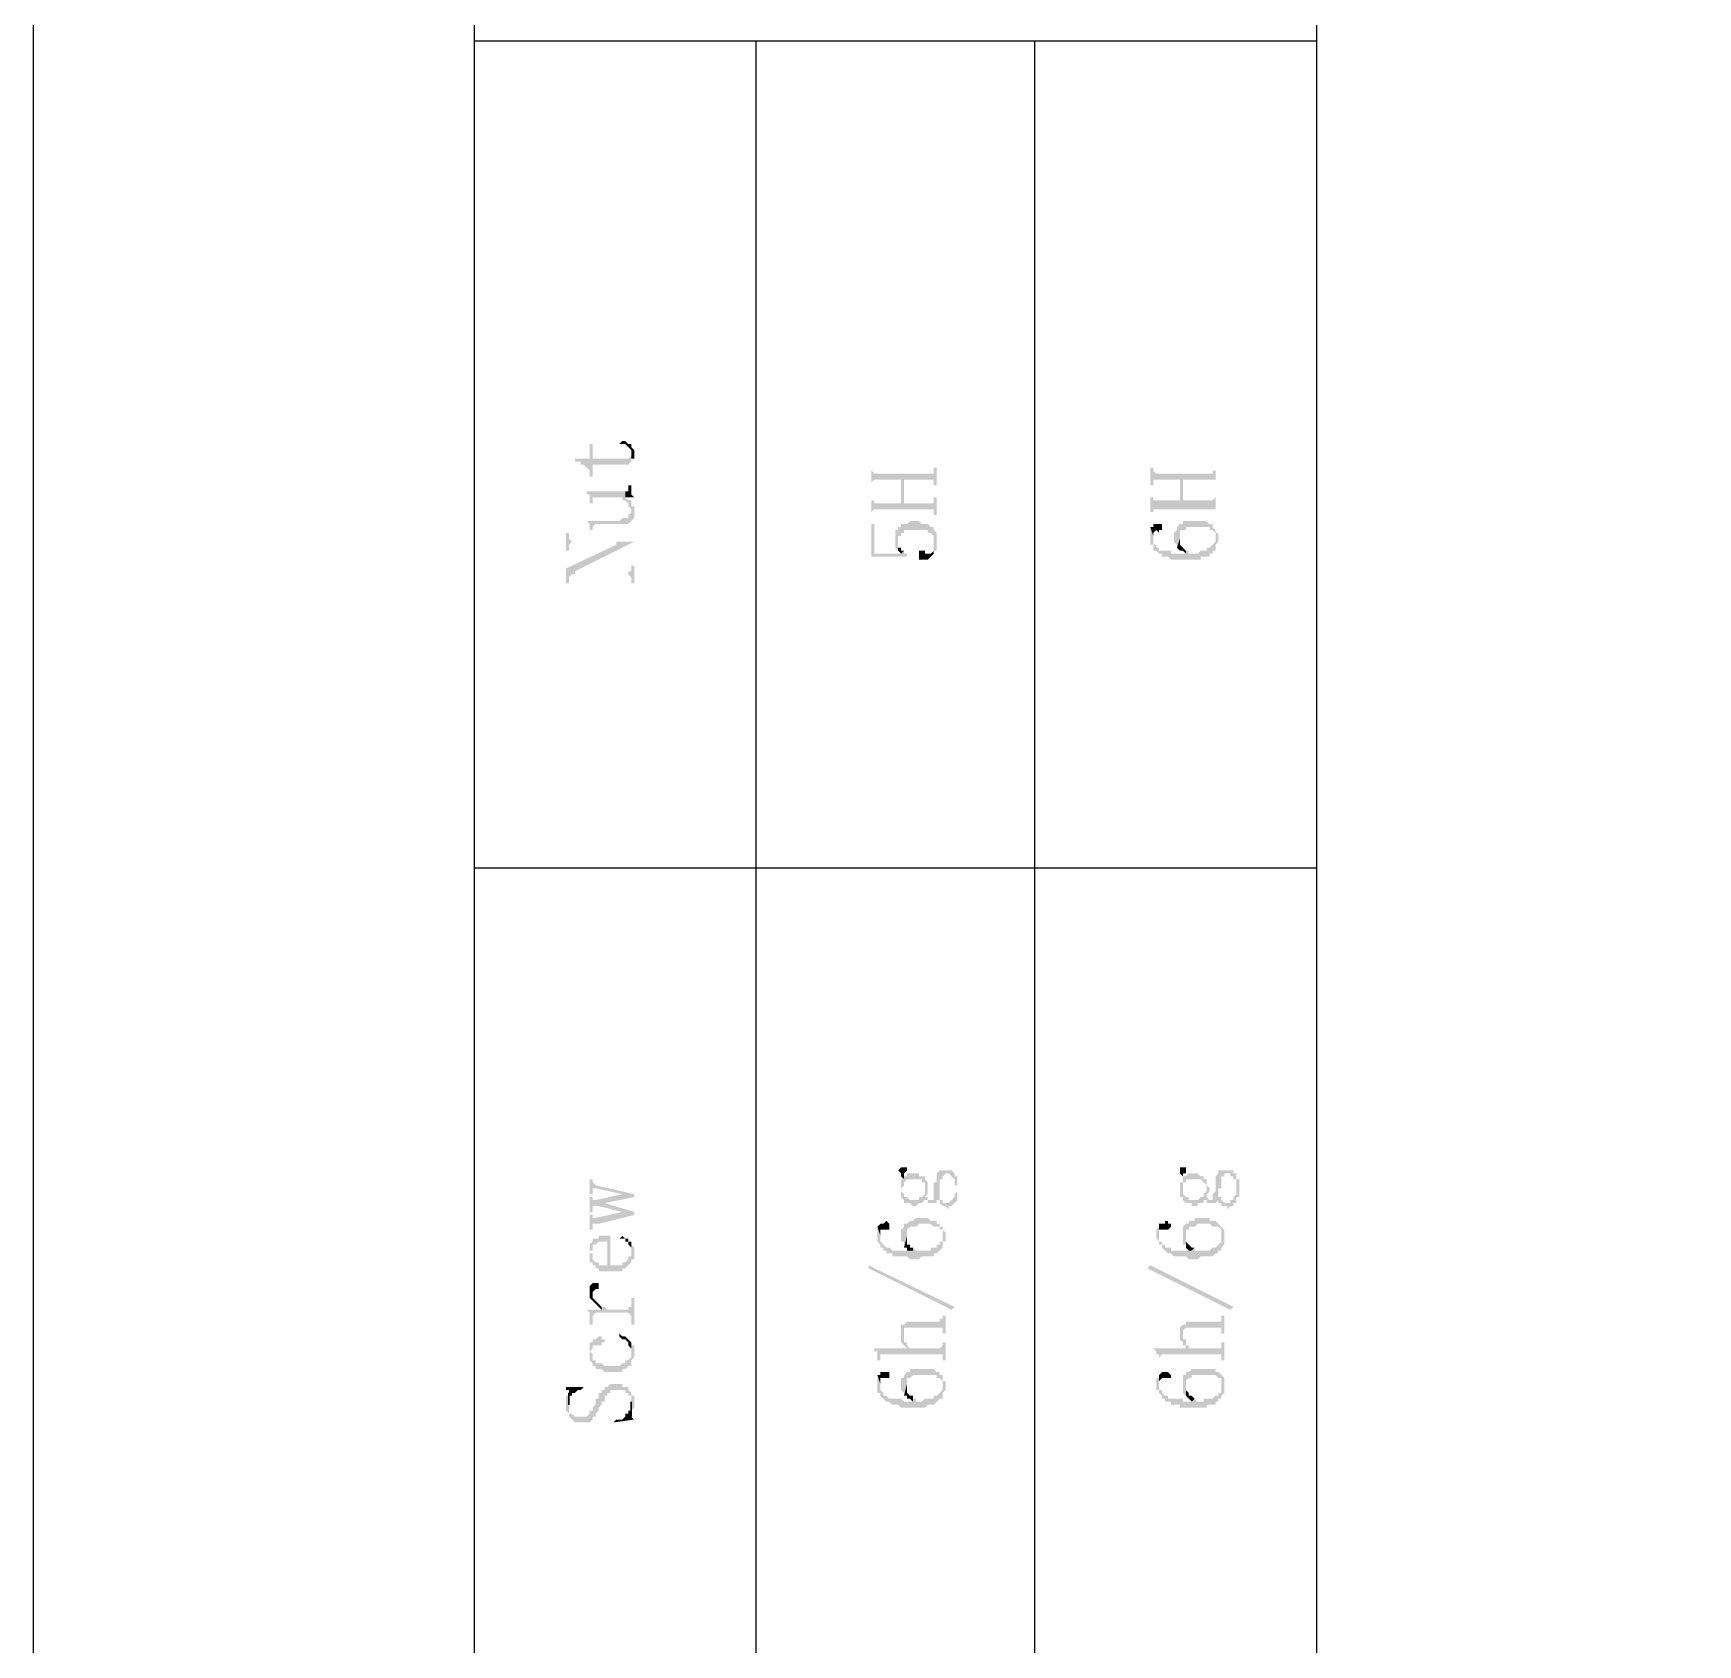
# Model space of a CAD drawing. Header units: millimetres. Extents: x 1167 to 2269, y 1197 to 1555.
# Drawn here: x 1849.13 to 1874.46, y 1419.08 to 1443.61 of the extents above; entities that cross this region are included whole.
import ezdxf

# ---------------------------------------------------------------- set-up
doc = ezdxf.new("R2010")
doc.units = ezdxf.units.MM

msp = doc.modelspace()

# ---------------------------------------------------------------- hatches: boundary and pattern name
at = {"transparency": 33554559}
for points in [[(1857.37406, 1437.13182), (1857.37406, 1437.08669), (1857.46433, 1437.08669), (1857.46433, 1437.04156), (1857.50946, 1437.04156), (1857.55459, 1436.99642), (1857.55459, 1436.99642), (1857.59972, 1436.95129), (1857.59972, 1436.86103), (1857.64486, 1436.86103), (1857.64486, 1437.04156), (1858.18644, 1437.04156), (1858.23157, 1437.08669), (1858.23157, 1437.22209), (1858.23157, 1437.17695), (1858.23157, 1437.17695), (1858.18644, 1437.13182), (1857.64486, 1437.13182), (1857.64486, 1437.35748), (1857.59972, 1437.35748), (1857.59972, 1437.13182)], [(1858.05104, 1437.35748), (1858.14131, 1437.35748), (1858.18644, 1437.31235), (1858.18644, 1437.31235), (1858.23157, 1437.26722), (1858.23157, 1437.08669), (1858.23157, 1437.13182), (1858.27671, 1437.13182), (1858.27671, 1437.22209), (1858.27671, 1437.26722), (1858.23157, 1437.31235), (1858.23157, 1437.35748), (1858.18644, 1437.35748), (1858.14131, 1437.40261), (1858.09618, 1437.40261)], [(1861.88728, 1436.99642), (1861.88728, 1436.72563), (1861.88728, 1436.77076), (1861.88728, 1436.77076), (1861.93241, 1436.8159), (1862.3386, 1436.8159), (1862.3386, 1436.45484), (1862.38373, 1436.8159), (1862.83506, 1436.8159), (1862.83506, 1436.77076), (1862.83506, 1436.72563), (1862.88019, 1436.72563), (1862.88019, 1436.99642), (1862.83506, 1436.99642), (1862.83506, 1436.95129), (1862.83506, 1436.90616), (1861.93241, 1436.90616), (1861.88728, 1436.95129)], [(1861.88728, 1436.5451), (1861.88728, 1436.27431), (1861.88728, 1436.31944), (1861.88728, 1436.31944), (1861.93241, 1436.36457), (1862.83506, 1436.36457), (1862.83506, 1436.27431), (1862.88019, 1436.27431), (1862.88019, 1436.5451), (1862.83506, 1436.5451), (1862.83506, 1436.49997), (1862.83506, 1436.45484), (1862.38373, 1436.45484), (1862.38373, 1436.8159), (1862.3386, 1436.45484), (1861.93241, 1436.45484), (1861.93241, 1436.49997), (1861.88728, 1436.49997), (1861.88728, 1436.5451)], [(1866.1297, 1436.99642), (1866.1297, 1436.72563), (1866.17484, 1436.72563), (1866.17484, 1436.8159), (1866.58103, 1436.8159), (1866.58103, 1436.49997), (1866.62616, 1436.8159), (1867.12261, 1436.8159), (1867.12261, 1436.72563), (1867.12261, 1436.99642), (1867.12261, 1436.95129), (1867.07748, 1436.95129), (1867.07748, 1436.90616), (1866.21997, 1436.90616), (1866.17484, 1436.95129), (1866.17484, 1436.99642), (1866.17484, 1436.99642)], [(1866.1297, 1436.5451), (1866.1297, 1436.31944), (1866.17484, 1436.31944), (1866.17484, 1436.36457), (1867.12261, 1436.36457), (1867.12261, 1436.31944), (1867.12261, 1436.5451), (1867.12261, 1436.5451), (1867.07748, 1436.49997), (1866.62616, 1436.49997), (1866.62616, 1436.8159), (1866.58103, 1436.49997), (1866.17484, 1436.49997), (1866.17484, 1436.5451), (1866.17484, 1436.5451)], [(1857.55459, 1436.63537), (1857.55459, 1436.59023), (1857.59972, 1436.59023), (1857.59972, 1436.5451), (1857.59972, 1436.45484), (1857.64486, 1436.45484), (1857.64486, 1436.49997), (1857.64486, 1436.5451), (1858.09618, 1436.5451), (1858.09618, 1436.49997), (1858.14131, 1436.49997), (1858.18644, 1436.45484), (1858.18644, 1436.40971), (1858.18644, 1436.40971), (1858.23157, 1436.36457), (1858.23157, 1436.31944), (1858.23157, 1436.49997), (1858.18644, 1436.49997), (1858.14131, 1436.5451), (1858.14131, 1436.63537)], [(1858.14131, 1436.63537), (1858.14131, 1436.5451), (1858.27671, 1436.5451), (1858.23157, 1436.59023), (1858.23157, 1436.63537), (1858.23157, 1436.72563), (1858.18644, 1436.72563), (1858.18644, 1436.6805), (1858.18644, 1436.63537), (1858.18644, 1436.63537)], [(1857.55459, 1436.18405), (1857.55459, 1436.18405), (1857.59972, 1436.13891), (1857.59972, 1436.09378), (1857.59972, 1436.04865), (1857.64486, 1436.04865), (1857.64486, 1436.09378), (1857.64486, 1436.09378), (1857.68999, 1436.13891), (1858.18644, 1436.13891), (1858.23157, 1436.18405), (1858.23157, 1436.18405), (1858.27671, 1436.22918), (1858.27671, 1436.31944), (1858.27671, 1436.40971), (1858.23157, 1436.40971), (1858.23157, 1436.45484), (1858.23157, 1436.49997), (1858.23157, 1436.31944), (1858.23157, 1436.31944), (1858.18644, 1436.27431), (1858.18644, 1436.22918), (1858.09618, 1436.22918), (1858.05104, 1436.18405)], [(1861.88728, 1436.13891), (1861.88728, 1435.64246), (1862.42887, 1435.64246), (1862.42887, 1435.68759), (1862.38373, 1435.68759), (1862.38373, 1435.73272), (1862.3386, 1435.68759), (1861.93241, 1435.68759), (1861.93241, 1436.13891)], [(1862.24834, 1435.91325), (1862.24834, 1435.86812), (1862.24834, 1435.77786), (1862.24834, 1435.77786), (1862.29347, 1435.73272), (1862.29347, 1435.91325), (1862.29347, 1435.95838), (1862.3386, 1435.95838), (1862.3386, 1436.00352), (1862.38373, 1436.00352), (1862.38373, 1436.04865), (1862.74479, 1436.04865), (1862.74479, 1436.00352), (1862.78992, 1436.00352), (1862.83506, 1435.95838), (1862.83506, 1435.91325), (1862.83506, 1435.73272), (1862.88019, 1435.73272), (1862.88019, 1435.82299), (1862.88019, 1435.91325), (1862.88019, 1436.00352), (1862.88019, 1436.00352), (1862.83506, 1436.04865), (1862.83506, 1436.09378), (1862.78992, 1436.09378), (1862.74479, 1436.13891), (1862.65453, 1436.13891), (1862.60939, 1436.18405), (1862.474, 1436.18405), (1862.42887, 1436.13891), (1862.3386, 1436.13891), (1862.3386, 1436.09378), (1862.29347, 1436.09378), (1862.29347, 1436.04865), (1862.24834, 1436.04865), (1862.24834, 1435.95838), (1862.24834, 1435.95838)], [(1866.1297, 1436.09378), (1866.17484, 1435.95838), (1866.17484, 1436.00352), (1866.17484, 1436.00352), (1866.21997, 1436.04865), (1866.21997, 1436.04865), (1866.2651, 1436.00352), (1866.2651, 1436.04865), (1866.31023, 1436.04865), (1866.31023, 1436.09378), (1866.31023, 1436.13891), (1866.17484, 1436.13891), (1866.17484, 1436.09378)], [(1866.1297, 1435.95838), (1866.1297, 1435.86812), (1866.1297, 1435.82299), (1866.17484, 1435.82299), (1866.17484, 1435.73272), (1866.21997, 1435.73272), (1866.2651, 1435.68759), (1866.31023, 1435.68759), (1866.31023, 1435.64246), (1866.4005, 1435.64246), (1866.44563, 1435.59733), (1866.89695, 1435.59733), (1866.89695, 1435.64246), (1867.03235, 1435.64246), (1867.03235, 1435.68759), (1867.07748, 1435.68759), (1867.07748, 1435.73272), (1867.12261, 1435.73272), (1867.12261, 1435.91325), (1867.12261, 1435.86812), (1867.12261, 1435.86812), (1867.07748, 1435.82299), (1867.07748, 1435.82299), (1867.03235, 1435.77786), (1866.98721, 1435.77786), (1866.98721, 1435.73272), (1866.89695, 1435.73272), (1866.85182, 1435.68759), (1866.71642, 1435.68759), (1866.71642, 1435.73272), (1866.67129, 1435.73272), (1866.67129, 1435.68759), (1866.44563, 1435.68759), (1866.44563, 1435.73272), (1866.2651, 1435.73272), (1866.2651, 1435.77786), (1866.21997, 1435.77786), (1866.21997, 1435.82299), (1866.17484, 1435.82299), (1866.17484, 1435.91325), (1866.17484, 1435.95838), (1866.1297, 1436.09378), (1866.1297, 1436.00352), (1866.1297, 1436.00352)], [(1866.49076, 1435.91325), (1866.49076, 1435.86812), (1866.49076, 1435.86812), (1866.53589, 1435.82299), (1866.53589, 1435.77786), (1866.53589, 1435.77786), (1866.58103, 1435.91325), (1866.58103, 1435.95838), (1866.58103, 1436.04865), (1866.67129, 1436.04865), (1866.67129, 1436.09378), (1867.03235, 1436.09378), (1867.03235, 1436.04865), (1867.07748, 1436.04865), (1867.12261, 1436.00352), (1867.12261, 1435.95838), (1867.12261, 1435.77786), (1867.12261, 1435.82299), (1867.16774, 1435.86812), (1867.16774, 1435.91325), (1867.16774, 1436.00352), (1867.12261, 1436.00352), (1867.12261, 1436.04865), (1867.12261, 1436.04865), (1867.07748, 1436.09378), (1867.07748, 1436.13891), (1867.03235, 1436.13891), (1866.98721, 1436.18405), (1866.62616, 1436.18405), (1866.62616, 1436.13891), (1866.58103, 1436.13891), (1866.53589, 1436.09378), (1866.53589, 1436.04865), (1866.49076, 1436.00352), (1866.49076, 1435.95838)], [(1857.23867, 1436.00352), (1857.23867, 1435.73272), (1857.2838, 1435.73272), (1857.2838, 1435.82299), (1857.2838, 1435.82299), (1857.32893, 1435.86812), (1858.00591, 1435.86812), (1858.00591, 1435.82299), (1858.27671, 1435.86812), (1857.32893, 1435.86812), (1857.2838, 1435.91325), (1857.2838, 1436.00352)], [(1857.23867, 1435.46193), (1857.23867, 1435.23627), (1857.2838, 1435.23627), (1857.2838, 1435.32653), (1857.2838, 1435.32653), (1857.32893, 1435.37167), (1857.37406, 1435.4168), (1858.27671, 1435.86812), (1858.00591, 1435.82299)], [(1862.29347, 1435.73272), (1862.29347, 1435.73272), (1862.3386, 1435.68759), (1862.3386, 1435.68759), (1862.38373, 1435.73272), (1862.3386, 1435.73272), (1862.3386, 1435.77786), (1862.29347, 1435.77786), (1862.29347, 1435.86812), (1862.29347, 1435.86812)], [(1862.60939, 1435.64246), (1862.60939, 1435.59733), (1862.74479, 1435.59733), (1862.78992, 1435.64246), (1862.78992, 1435.64246), (1862.83506, 1435.68759), (1862.83506, 1435.86812), (1862.83506, 1435.82299), (1862.83506, 1435.73272), (1862.83506, 1435.73272), (1862.78992, 1435.68759), (1862.69966, 1435.68759), (1862.69966, 1435.73272), (1862.60939, 1435.73272), (1862.60939, 1435.68759)], [(1866.53589, 1435.77786), (1866.58103, 1435.73272), (1866.62616, 1435.73272), (1866.67129, 1435.68759), (1866.67129, 1435.73272), (1866.67129, 1435.73272), (1866.62616, 1435.77786), (1866.62616, 1435.77786), (1866.58103, 1435.82299), (1866.58103, 1435.91325), (1866.58103, 1435.91325)], [(1857.32893, 1435.37167), (1858.18644, 1435.37167), (1858.23157, 1435.32653), (1858.23157, 1435.23627), (1858.27671, 1435.23627), (1858.27671, 1435.50706), (1858.23157, 1435.50706), (1858.23157, 1435.4168), (1858.18644, 1435.4168), (1858.18644, 1435.37167), (1857.37406, 1435.37167), (1857.37406, 1435.4168)], [(1862.29347, 1426.3001), (1862.29347, 1426.3001), (1862.3386, 1426.25497), (1862.3386, 1426.20984), (1862.38373, 1426.1647), (1862.38373, 1426.25497), (1862.38373, 1426.25497), (1862.42887, 1426.3001), (1862.42887, 1426.34523), (1862.3386, 1426.34523)], [(1862.3386, 1425.89391), (1862.38373, 1425.84878), (1862.38373, 1425.80365), (1862.474, 1425.80365), (1862.51913, 1425.75851), (1862.56426, 1425.75851), (1862.60939, 1425.80365), (1862.65453, 1425.80365), (1862.69966, 1425.84878), (1862.74479, 1425.84878), (1862.74479, 1425.80365), (1862.88019, 1425.80365), (1862.88019, 1425.84878), (1862.92532, 1425.84878), (1862.92532, 1425.80365), (1862.92532, 1425.80365), (1862.97045, 1425.75851), (1863.01558, 1425.75851), (1863.06072, 1425.71338), (1863.06072, 1425.75851), (1863.10585, 1425.75851), (1863.15098, 1425.80365), (1863.15098, 1425.80365), (1863.19611, 1425.84878), (1863.19611, 1425.89391), (1863.19611, 1426.02931), (1863.19611, 1426.07444), (1863.19611, 1426.1647), (1863.19611, 1426.20984), (1863.19611, 1426.02931), (1863.19611, 1425.98417), (1863.15098, 1425.93904), (1863.15098, 1425.89391), (1863.15098, 1425.89391), (1863.10585, 1425.84878), (1863.10585, 1425.84878), (1863.06072, 1425.80365), (1862.97045, 1425.80365), (1862.97045, 1425.84878), (1862.92532, 1425.84878), (1862.92532, 1425.89391), (1862.92532, 1426.3001), (1862.88019, 1426.25497), (1862.88019, 1426.1647), (1862.88019, 1426.11957), (1862.83506, 1426.11957), (1862.83506, 1426.02931), (1862.83506, 1425.98417), (1862.83506, 1425.89391), (1862.83506, 1425.84878), (1862.74479, 1425.84878), (1862.74479, 1425.89391), (1862.69966, 1425.89391), (1862.69966, 1426.02931), (1862.69966, 1425.98417), (1862.69966, 1425.93904), (1862.69966, 1425.93904), (1862.65453, 1425.89391), (1862.60939, 1425.89391), (1862.60939, 1425.84878), (1862.474, 1425.84878), (1862.42887, 1425.89391), (1862.38373, 1425.89391), (1862.38373, 1425.93904), (1862.38373, 1425.93904), (1862.3386, 1425.98417), (1862.3386, 1426.02931)], [(1862.3386, 1426.02931), (1862.3386, 1425.98417), (1862.3386, 1425.89391), (1862.3386, 1426.02931), (1862.3386, 1426.02931), (1862.38373, 1426.07444), (1862.38373, 1426.11957), (1862.38373, 1426.11957), (1862.42887, 1426.1647), (1862.65453, 1426.1647), (1862.65453, 1426.11957), (1862.69966, 1426.11957), (1862.69966, 1426.02931), (1862.69966, 1425.89391), (1862.74479, 1425.93904), (1862.74479, 1426.02931), (1862.74479, 1426.11957), (1862.74479, 1426.11957), (1862.69966, 1426.1647), (1862.69966, 1426.20984), (1862.60939, 1426.20984), (1862.60939, 1426.25497), (1862.42887, 1426.25497), (1862.42887, 1426.20984), (1862.38373, 1426.20984), (1862.38373, 1426.25497), (1862.38373, 1426.1647), (1862.3386, 1426.1647), (1862.3386, 1426.11957)], [(1862.92532, 1426.3001), (1862.92532, 1425.89391), (1862.92532, 1425.93904), (1862.92532, 1426.02931), (1862.92532, 1426.07444), (1862.92532, 1426.1647), (1862.97045, 1426.1647), (1862.97045, 1426.20984), (1862.97045, 1426.20984), (1863.01558, 1426.25497), (1863.06072, 1426.25497), (1863.10585, 1426.20984), (1863.10585, 1426.20984), (1863.15098, 1426.1647), (1863.15098, 1426.07444), (1863.19611, 1426.07444), (1863.19611, 1426.02931), (1863.19611, 1426.20984), (1863.15098, 1426.20984), (1863.15098, 1426.25497), (1863.15098, 1426.25497), (1863.10585, 1426.3001)], [(1866.58103, 1426.3001), (1866.58103, 1426.25497), (1866.58103, 1426.25497), (1866.62616, 1426.20984), (1866.62616, 1426.1647), (1866.62616, 1426.25497), (1866.67129, 1426.25497), (1866.67129, 1426.3001), (1866.67129, 1426.34523), (1866.58103, 1426.34523)], [(1866.58103, 1426.02931), (1866.58103, 1425.98417), (1866.58103, 1425.89391), (1866.62616, 1425.89391), (1866.62616, 1426.02931), (1866.62616, 1426.11957), (1866.67129, 1426.11957), (1866.67129, 1426.1647), (1866.89695, 1426.1647), (1866.94208, 1426.11957), (1866.94208, 1426.11957), (1866.98721, 1426.07444), (1866.98721, 1426.02931), (1866.98721, 1425.89391), (1866.98721, 1425.93904), (1866.98721, 1425.93904), (1867.03235, 1425.98417), (1867.03235, 1426.02931), (1867.03235, 1426.02931), (1866.98721, 1426.07444), (1866.98721, 1426.11957), (1866.98721, 1426.1647), (1866.94208, 1426.1647), (1866.94208, 1426.20984), (1866.89695, 1426.20984), (1866.85182, 1426.25497), (1866.71642, 1426.25497), (1866.67129, 1426.20984), (1866.62616, 1426.20984), (1866.62616, 1426.25497), (1866.62616, 1426.1647), (1866.62616, 1426.11957), (1866.58103, 1426.11957)], [(1866.62616, 1425.89391), (1866.62616, 1425.84878), (1866.62616, 1425.84878), (1866.67129, 1425.80365), (1866.76155, 1425.80365), (1866.76155, 1425.75851), (1866.85182, 1425.75851), (1866.85182, 1425.80365), (1866.94208, 1425.80365), (1866.94208, 1425.84878), (1866.98721, 1425.84878), (1866.98721, 1425.80365), (1867.12261, 1425.80365), (1867.16774, 1425.84878), (1867.16774, 1425.80365), (1867.21288, 1425.80365), (1867.21288, 1425.75851), (1867.30314, 1425.75851), (1867.30314, 1425.71338), (1867.34827, 1425.75851), (1867.3934, 1425.75851), (1867.3934, 1425.80365), (1867.43854, 1425.80365), (1867.43854, 1425.84878), (1867.43854, 1425.89391), (1867.48367, 1425.89391), (1867.48367, 1426.02931), (1867.48367, 1426.07444), (1867.48367, 1426.1647), (1867.43854, 1426.1647), (1867.43854, 1426.20984), (1867.43854, 1426.02931), (1867.43854, 1425.93904), (1867.43854, 1425.93904), (1867.3934, 1425.89391), (1867.3934, 1425.84878), (1867.34827, 1425.84878), (1867.34827, 1425.80365), (1867.25801, 1425.80365), (1867.21288, 1425.84878), (1867.21288, 1425.89391), (1867.16774, 1425.89391), (1867.16774, 1426.3001), (1867.16774, 1426.25497), (1867.16774, 1426.25497), (1867.12261, 1426.20984), (1867.12261, 1426.1647), (1867.12261, 1426.11957), (1867.12261, 1426.02931), (1867.12261, 1425.98417), (1867.12261, 1425.98417), (1867.07748, 1425.93904), (1867.07748, 1425.89391), (1867.07748, 1425.84878), (1867.03235, 1425.84878), (1866.98721, 1425.89391), (1866.98721, 1426.02931), (1866.98721, 1425.98417), (1866.98721, 1425.98417), (1866.94208, 1425.93904), (1866.94208, 1425.89391), (1866.89695, 1425.89391), (1866.85182, 1425.84878), (1866.71642, 1425.84878), (1866.71642, 1425.89391), (1866.67129, 1425.89391), (1866.62616, 1425.93904), (1866.62616, 1426.02931)], [(1867.16774, 1426.3001), (1867.16774, 1425.89391), (1867.16774, 1425.93904), (1867.16774, 1426.02931), (1867.21288, 1426.02931), (1867.21288, 1426.07444), (1867.21288, 1426.1647), (1867.21288, 1426.20984), (1867.25801, 1426.20984), (1867.25801, 1426.25497), (1867.34827, 1426.25497), (1867.34827, 1426.20984), (1867.3934, 1426.20984), (1867.3934, 1426.1647), (1867.43854, 1426.1647), (1867.43854, 1426.07444), (1867.43854, 1426.02931), (1867.43854, 1426.20984), (1867.43854, 1426.25497), (1867.3934, 1426.25497), (1867.3934, 1426.3001), (1867.21288, 1426.3001)], [(1857.59972, 1426.1647), (1857.59972, 1425.93904), (1857.64486, 1425.93904), (1857.64486, 1425.98417), (1857.64486, 1426.02931), (1857.68999, 1426.02931), (1858.09618, 1425.93904), (1858.09618, 1425.93904), (1858.27671, 1425.89391), (1858.27671, 1425.93904), (1857.68999, 1426.07444), (1857.68999, 1426.07444), (1857.64486, 1426.11957), (1857.64486, 1426.1647)], [(1857.59972, 1425.89391), (1857.59972, 1425.66825), (1857.64486, 1425.66825), (1857.64486, 1425.71338), (1857.64486, 1425.75851), (1857.73512, 1425.75851), (1857.82538, 1425.80365), (1858.27671, 1425.89391), (1858.09618, 1425.93904), (1857.68999, 1425.84878), (1857.64486, 1425.84878), (1857.64486, 1425.89391), (1857.64486, 1425.89391)], [(1857.59972, 1425.62312), (1857.59972, 1425.39746), (1857.64486, 1425.39746), (1857.64486, 1425.44259), (1857.64486, 1425.48772), (1857.73512, 1425.48772), (1858.27671, 1425.62312), (1858.09618, 1425.66825), (1857.68999, 1425.57798), (1857.64486, 1425.57798), (1857.64486, 1425.62312), (1857.64486, 1425.62312)], [(1857.73512, 1425.75851), (1858.09618, 1425.66825), (1858.09618, 1425.66825), (1858.27671, 1425.62312), (1858.27671, 1425.66825), (1857.82538, 1425.80365)], [(1861.97754, 1425.44259), (1862.02268, 1425.30719), (1862.02268, 1425.35232), (1862.02268, 1425.39746), (1862.15807, 1425.39746), (1862.15807, 1425.44259), (1862.15807, 1425.48772), (1862.15807, 1425.48772), (1862.11294, 1425.53285), (1862.11294, 1425.53285), (1862.06781, 1425.48772), (1862.02268, 1425.48772)], [(1861.97754, 1425.35232), (1861.97754, 1425.26206), (1861.97754, 1425.21693), (1861.97754, 1425.21693), (1862.02268, 1425.1718), (1862.02268, 1425.12666), (1862.06781, 1425.12666), (1862.06781, 1425.08153), (1862.11294, 1425.08153), (1862.11294, 1425.0364), (1862.2032, 1425.0364), (1862.2032, 1424.99127), (1862.42887, 1424.99127), (1862.474, 1424.94613), (1862.60939, 1424.94613), (1862.65453, 1424.99127), (1862.83506, 1424.99127), (1862.83506, 1425.0364), (1862.88019, 1425.0364), (1862.92532, 1425.08153), (1862.92532, 1425.08153), (1862.97045, 1425.12666), (1862.97045, 1425.30719), (1862.97045, 1425.26206), (1862.97045, 1425.21693), (1862.92532, 1425.21693), (1862.92532, 1425.1718), (1862.88019, 1425.1718), (1862.88019, 1425.12666), (1862.78992, 1425.12666), (1862.78992, 1425.08153), (1862.56426, 1425.08153), (1862.51913, 1425.12666), (1862.51913, 1425.08153), (1862.2032, 1425.08153), (1862.15807, 1425.12666), (1862.11294, 1425.12666), (1862.06781, 1425.1718), (1862.06781, 1425.1718), (1862.02268, 1425.21693), (1862.02268, 1425.30719), (1862.02268, 1425.30719), (1861.97754, 1425.44259)], [(1862.3386, 1425.30719), (1862.3386, 1425.21693), (1862.38373, 1425.21693), (1862.38373, 1425.1718), (1862.38373, 1425.12666), (1862.42887, 1425.30719), (1862.42887, 1425.39746), (1862.42887, 1425.39746), (1862.474, 1425.44259), (1862.56426, 1425.44259), (1862.60939, 1425.48772), (1862.78992, 1425.48772), (1862.83506, 1425.44259), (1862.92532, 1425.44259), (1862.92532, 1425.39746), (1862.97045, 1425.39746), (1862.97045, 1425.30719), (1862.97045, 1425.12666), (1862.97045, 1425.21693), (1863.01558, 1425.21693), (1863.01558, 1425.30719), (1863.01558, 1425.35232), (1863.01558, 1425.35232), (1862.97045, 1425.39746), (1862.97045, 1425.44259), (1862.92532, 1425.44259), (1862.92532, 1425.48772), (1862.88019, 1425.48772), (1862.88019, 1425.53285), (1862.78992, 1425.53285), (1862.74479, 1425.57798), (1862.56426, 1425.57798), (1862.51913, 1425.53285), (1862.474, 1425.53285), (1862.42887, 1425.48772), (1862.38373, 1425.48772), (1862.38373, 1425.44259), (1862.38373, 1425.44259), (1862.3386, 1425.39746), (1862.3386, 1425.35232), (1862.3386, 1425.35232)], [(1866.21997, 1425.35232), (1866.21997, 1425.26206), (1866.21997, 1425.26206), (1866.2651, 1425.21693), (1866.2651, 1425.1718), (1866.31023, 1425.1718), (1866.31023, 1425.12666), (1866.31023, 1425.12666), (1866.35536, 1425.08153), (1866.35536, 1425.08153), (1866.4005, 1425.0364), (1866.44563, 1425.0364), (1866.49076, 1424.99127), (1866.67129, 1424.99127), (1866.71642, 1424.94613), (1866.85182, 1424.94613), (1866.89695, 1424.99127), (1867.07748, 1424.99127), (1867.12261, 1425.0364), (1867.16774, 1425.0364), (1867.16774, 1425.08153), (1867.21288, 1425.08153), (1867.21288, 1425.12666), (1867.21288, 1425.30719), (1867.21288, 1425.26206), (1867.21288, 1425.21693), (1867.21288, 1425.21693), (1867.16774, 1425.1718), (1867.16774, 1425.1718), (1867.12261, 1425.12666), (1867.07748, 1425.12666), (1867.03235, 1425.08153), (1866.80669, 1425.08153), (1866.80669, 1425.12666), (1866.76155, 1425.08153), (1866.44563, 1425.08153), (1866.44563, 1425.12666), (1866.35536, 1425.12666), (1866.35536, 1425.1718), (1866.31023, 1425.1718), (1866.31023, 1425.21693), (1866.2651, 1425.21693), (1866.2651, 1425.30719), (1866.2651, 1425.44259), (1866.2651, 1425.44259), (1866.21997, 1425.39746)], [(1866.2651, 1425.44259), (1866.2651, 1425.30719), (1866.2651, 1425.35232), (1866.2651, 1425.39746), (1866.4005, 1425.39746), (1866.44563, 1425.44259), (1866.44563, 1425.48772), (1866.4005, 1425.48772), (1866.4005, 1425.53285), (1866.35536, 1425.53285), (1866.35536, 1425.48772), (1866.2651, 1425.48772)], [(1866.62616, 1425.30719), (1866.62616, 1425.21693), (1866.62616, 1425.1718), (1866.67129, 1425.1718), (1866.67129, 1425.12666), (1866.67129, 1425.30719), (1866.67129, 1425.39746), (1866.71642, 1425.39746), (1866.71642, 1425.44259), (1866.80669, 1425.44259), (1866.85182, 1425.48772), (1867.03235, 1425.48772), (1867.07748, 1425.44259), (1867.16774, 1425.44259), (1867.21288, 1425.39746), (1867.21288, 1425.30719), (1867.21288, 1425.12666), (1867.25801, 1425.1718), (1867.25801, 1425.21693), (1867.25801, 1425.30719), (1867.25801, 1425.35232), (1867.25801, 1425.39746), (1867.25801, 1425.39746), (1867.21288, 1425.44259), (1867.21288, 1425.44259), (1867.16774, 1425.48772), (1867.16774, 1425.48772), (1867.12261, 1425.53285), (1867.03235, 1425.53285), (1867.03235, 1425.57798), (1866.80669, 1425.57798), (1866.80669, 1425.53285), (1866.71642, 1425.53285), (1866.71642, 1425.48772), (1866.67129, 1425.48772), (1866.62616, 1425.44259), (1866.62616, 1425.35232), (1866.62616, 1425.35232)], [(1857.59972, 1425.1718), (1857.59972, 1425.0364), (1857.59972, 1425.08153), (1857.64486, 1425.08153), (1857.64486, 1425.12666), (1857.64486, 1425.1718), (1857.68999, 1425.1718), (1857.73512, 1425.21693), (1857.87052, 1425.21693), (1857.87052, 1424.85587), (1857.91565, 1424.76561), (1858.09618, 1424.76561), (1858.09618, 1424.81074), (1858.14131, 1424.81074), (1858.18644, 1424.85587), (1858.18644, 1424.85587), (1858.23157, 1424.901), (1858.23157, 1424.94613), (1858.27671, 1424.94613), (1858.27671, 1425.0364), (1858.27671, 1425.08153), (1858.27671, 1425.12666), (1858.23157, 1425.1718), (1858.23157, 1425.21693), (1858.23157, 1425.08153), (1858.23157, 1424.99127), (1858.18644, 1424.99127), (1858.18644, 1424.94613), (1858.18644, 1424.94613), (1858.14131, 1424.901), (1858.09618, 1424.901), (1858.09618, 1424.85587), (1857.91565, 1424.85587), (1857.91565, 1425.30719), (1857.73512, 1425.30719), (1857.73512, 1425.26206), (1857.64486, 1425.26206), (1857.64486, 1425.21693), (1857.64486, 1425.21693)], [(1857.59972, 1425.0364), (1857.59972, 1424.94613), (1857.59972, 1424.901), (1857.64486, 1424.901), (1857.64486, 1424.85587), (1857.68999, 1424.85587), (1857.68999, 1424.81074), (1857.73512, 1424.81074), (1857.73512, 1424.76561), (1857.91565, 1424.76561), (1857.87052, 1424.85587), (1857.73512, 1424.85587), (1857.73512, 1424.901), (1857.68999, 1424.901), (1857.64486, 1424.94613), (1857.64486, 1425.0364), (1857.59972, 1425.0364), (1857.59972, 1425.1718), (1857.59972, 1425.12666), (1857.59972, 1425.08153)], [(1858.05104, 1425.26206), (1858.14131, 1425.26206), (1858.14131, 1425.21693), (1858.18644, 1425.21693), (1858.18644, 1425.1718), (1858.18644, 1425.1718), (1858.23157, 1425.12666), (1858.23157, 1425.08153), (1858.23157, 1425.21693), (1858.18644, 1425.21693), (1858.18644, 1425.26206), (1858.14131, 1425.26206), (1858.09618, 1425.30719), (1858.09618, 1425.30719)], [(1862.38373, 1425.12666), (1862.42887, 1425.12666), (1862.42887, 1425.08153), (1862.51913, 1425.08153), (1862.51913, 1425.12666), (1862.474, 1425.12666), (1862.474, 1425.1718), (1862.42887, 1425.1718), (1862.42887, 1425.26206), (1862.42887, 1425.30719)], [(1866.67129, 1425.12666), (1866.67129, 1425.12666), (1866.71642, 1425.08153), (1866.76155, 1425.08153), (1866.80669, 1425.12666), (1866.76155, 1425.12666), (1866.71642, 1425.1718), (1866.71642, 1425.1718), (1866.67129, 1425.21693), (1866.67129, 1425.26206), (1866.67129, 1425.30719)], [(1863.15098, 1424.22402), (1863.10585, 1424.17889), (1861.84215, 1424.81074), (1861.84215, 1424.85587)], [(1867.3934, 1424.22402), (1867.34827, 1424.17889), (1866.08457, 1424.81074), (1866.1297, 1424.85587)], [(1857.59972, 1424.44968), (1857.59972, 1424.40455), (1857.59972, 1424.35942), (1857.64486, 1424.31428), (1857.64486, 1424.44968), (1857.64486, 1424.44968), (1857.68999, 1424.49481), (1857.73512, 1424.49481), (1857.73512, 1424.53994), (1857.73512, 1424.58508), (1857.64486, 1424.58508), (1857.59972, 1424.53994), (1857.59972, 1424.49481)], [(1857.64486, 1424.31428), (1857.64486, 1424.31428), (1857.68999, 1424.26915), (1857.68999, 1424.26915), (1857.73512, 1424.22402), (1857.73512, 1424.22402), (1857.78025, 1424.17889), (1857.78025, 1424.22402), (1857.78025, 1424.22402), (1857.73512, 1424.26915), (1857.73512, 1424.26915), (1857.68999, 1424.31428), (1857.68999, 1424.31428), (1857.64486, 1424.35942), (1857.64486, 1424.40455), (1857.64486, 1424.44968)], [(1857.55459, 1424.17889), (1857.55459, 1424.17889), (1857.59972, 1424.13376), (1857.59972, 1424.08862), (1857.59972, 1423.99836), (1857.59972, 1423.95323), (1857.64486, 1423.95323), (1857.64486, 1424.08862), (1857.64486, 1424.08862), (1857.68999, 1424.13376), (1858.18644, 1424.13376), (1858.23157, 1424.08862), (1858.23157, 1423.95323), (1858.27671, 1423.95323), (1858.27671, 1424.35942), (1858.23157, 1424.35942), (1858.23157, 1424.22402), (1858.18644, 1424.22402), (1858.18644, 1424.17889), (1857.87052, 1424.17889), (1857.82538, 1424.22402), (1857.78025, 1424.22402), (1857.78025, 1424.17889)], [(1862.3386, 1423.81783), (1862.3386, 1423.7727), (1862.3386, 1423.68243), (1862.3386, 1423.68243), (1862.38373, 1423.6373), (1862.38373, 1423.6373), (1862.42887, 1423.59217), (1862.42887, 1423.6373), (1862.42887, 1423.68243), (1862.38373, 1423.68243), (1862.38373, 1423.72757), (1862.38373, 1423.95323), (1862.3386, 1423.95323), (1862.3386, 1423.90809), (1862.3386, 1423.86296)], [(1862.38373, 1423.95323), (1862.38373, 1423.81783), (1862.38373, 1423.86296), (1862.38373, 1423.90809), (1862.97045, 1423.90809), (1862.97045, 1423.81783), (1863.01558, 1423.81783), (1863.01558, 1424.08862), (1862.97045, 1424.08862), (1862.97045, 1424.04349), (1862.92532, 1424.04349), (1862.92532, 1423.99836), (1862.42887, 1423.99836)], [(1866.58103, 1423.81783), (1866.58103, 1423.7727), (1866.58103, 1423.72757), (1866.62616, 1423.68243), (1866.62616, 1423.6373), (1866.67129, 1423.6373), (1866.67129, 1423.59217), (1866.71642, 1423.59217), (1866.71642, 1423.6373), (1866.67129, 1423.6373), (1866.67129, 1423.68243), (1866.67129, 1423.72757), (1866.62616, 1423.72757), (1866.62616, 1423.95323), (1866.62616, 1423.95323), (1866.58103, 1423.90809), (1866.58103, 1423.86296)], [(1866.62616, 1423.95323), (1866.62616, 1423.81783), (1866.62616, 1423.86296), (1866.62616, 1423.86296), (1866.67129, 1423.90809), (1867.21288, 1423.90809), (1867.21288, 1423.81783), (1867.25801, 1423.81783), (1867.25801, 1424.08862), (1867.21288, 1424.08862), (1867.21288, 1424.04349), (1867.21288, 1423.99836), (1866.67129, 1423.99836), (1866.67129, 1423.95323)], [(1857.59972, 1423.54704), (1857.59972, 1423.45677), (1857.59972, 1423.41164), (1857.59972, 1423.54704), (1857.59972, 1423.54704), (1857.64486, 1423.59217), (1857.64486, 1423.6373), (1857.78025, 1423.6373), (1857.78025, 1423.68243), (1857.82538, 1423.68243), (1857.82538, 1423.72757), (1857.78025, 1423.72757), (1857.78025, 1423.7727), (1857.73512, 1423.7727), (1857.68999, 1423.72757), (1857.64486, 1423.72757), (1857.64486, 1423.68243), (1857.59972, 1423.68243), (1857.59972, 1423.59217), (1857.59972, 1423.59217)], [(1857.59972, 1423.41164), (1857.64486, 1423.36651), (1857.64486, 1423.32138), (1857.68999, 1423.32138), (1857.68999, 1423.27624), (1857.78025, 1423.27624), (1857.82538, 1423.23111), (1858.09618, 1423.23111), (1858.09618, 1423.27624), (1858.14131, 1423.27624), (1858.18644, 1423.32138), (1858.23157, 1423.32138), (1858.23157, 1423.36651), (1858.23157, 1423.41164), (1858.27671, 1423.45677), (1858.27671, 1423.54704), (1858.27671, 1423.6373), (1858.23157, 1423.6373), (1858.23157, 1423.68243), (1858.23157, 1423.54704), (1858.23157, 1423.5019), (1858.23157, 1423.45677), (1858.18644, 1423.41164), (1858.14131, 1423.41164), (1858.14131, 1423.36651), (1858.09618, 1423.36651), (1858.05104, 1423.32138), (1857.82538, 1423.32138), (1857.78025, 1423.36651), (1857.68999, 1423.36651), (1857.68999, 1423.41164), (1857.64486, 1423.41164), (1857.64486, 1423.45677), (1857.64486, 1423.5019), (1857.59972, 1423.54704)], [(1858.05104, 1423.7727), (1858.05104, 1423.7727), (1858.09618, 1423.72757), (1858.14131, 1423.72757), (1858.18644, 1423.68243), (1858.18644, 1423.6373), (1858.23157, 1423.59217), (1858.23157, 1423.54704), (1858.23157, 1423.68243), (1858.18644, 1423.72757), (1858.18644, 1423.72757), (1858.14131, 1423.7727), (1858.09618, 1423.7727), (1858.05104, 1423.81783)], [(1861.93241, 1423.59217), (1861.93241, 1423.54704), (1861.97754, 1423.54704), (1861.97754, 1423.5019), (1861.97754, 1423.41164), (1862.02268, 1423.41164), (1862.02268, 1423.45677), (1862.02268, 1423.5019), (1862.97045, 1423.5019), (1862.97045, 1423.41164), (1863.01558, 1423.41164), (1863.01558, 1423.68243), (1862.97045, 1423.68243), (1862.97045, 1423.6373), (1862.97045, 1423.6373), (1862.92532, 1423.59217), (1862.474, 1423.59217), (1862.42887, 1423.6373), (1862.42887, 1423.59217)], [(1866.17484, 1423.59217), (1866.17484, 1423.59217), (1866.21997, 1423.54704), (1866.21997, 1423.5019), (1866.2651, 1423.5019), (1866.2651, 1423.41164), (1866.2651, 1423.45677), (1866.2651, 1423.45677), (1866.31023, 1423.5019), (1867.21288, 1423.5019), (1867.21288, 1423.41164), (1867.25801, 1423.41164), (1867.25801, 1423.68243), (1867.21288, 1423.68243), (1867.21288, 1423.6373), (1867.21288, 1423.59217), (1866.71642, 1423.59217), (1866.71642, 1423.6373), (1866.71642, 1423.59217)], [(1861.97754, 1423.18598), (1862.02268, 1423.05058), (1862.02268, 1423.09572), (1862.02268, 1423.14085), (1862.15807, 1423.14085), (1862.15807, 1423.18598), (1862.15807, 1423.23111), (1862.02268, 1423.23111), (1862.02268, 1423.18598)], [(1861.97754, 1423.05058), (1861.97754, 1422.96032), (1861.97754, 1422.91519), (1862.02268, 1422.91519), (1862.02268, 1422.87005), (1862.02268, 1422.87005), (1862.06781, 1422.82492), (1862.06781, 1422.82492), (1862.11294, 1422.77979), (1862.15807, 1422.77979), (1862.2032, 1422.73466), (1862.29347, 1422.73466), (1862.3386, 1422.68953), (1862.69966, 1422.68953), (1862.74479, 1422.73466), (1862.83506, 1422.73466), (1862.88019, 1422.77979), (1862.88019, 1422.77979), (1862.92532, 1422.82492), (1862.97045, 1422.82492), (1862.97045, 1423.00545), (1862.97045, 1422.96032), (1862.97045, 1422.96032), (1862.92532, 1422.91519), (1862.92532, 1422.91519), (1862.88019, 1422.87005), (1862.83506, 1422.87005), (1862.83506, 1422.82492), (1862.69966, 1422.82492), (1862.65453, 1422.77979), (1862.56426, 1422.77979), (1862.56426, 1422.82492), (1862.51913, 1422.82492), (1862.51913, 1422.77979), (1862.38373, 1422.77979), (1862.3386, 1422.82492), (1862.15807, 1422.82492), (1862.11294, 1422.87005), (1862.06781, 1422.87005), (1862.06781, 1422.91519), (1862.02268, 1422.96032), (1862.02268, 1423.00545), (1862.02268, 1423.05058), (1861.97754, 1423.18598), (1861.97754, 1423.14085), (1861.97754, 1423.09572)], [(1862.3386, 1423.05058), (1862.3386, 1422.96032), (1862.3386, 1422.96032), (1862.38373, 1422.91519), (1862.38373, 1422.87005), (1862.38373, 1422.87005), (1862.42887, 1423.05058), (1862.42887, 1423.09572), (1862.42887, 1423.14085), (1862.474, 1423.14085), (1862.51913, 1423.18598), (1862.88019, 1423.18598), (1862.88019, 1423.14085), (1862.92532, 1423.14085), (1862.97045, 1423.09572), (1862.97045, 1422.87005), (1862.97045, 1422.91519), (1862.97045, 1422.91519), (1863.01558, 1422.96032), (1863.01558, 1423.05058), (1863.01558, 1423.09572), (1862.97045, 1423.09572), (1862.97045, 1423.18598), (1862.92532, 1423.18598), (1862.92532, 1423.23111), (1862.88019, 1423.23111), (1862.83506, 1423.27624), (1862.474, 1423.27624), (1862.474, 1423.23111), (1862.42887, 1423.23111), (1862.38373, 1423.18598), (1862.38373, 1423.14085), (1862.3386, 1423.14085)], [(1866.21997, 1423.05058), (1866.21997, 1422.96032), (1866.2651, 1422.96032), (1866.2651, 1422.91519), (1866.2651, 1422.91519), (1866.31023, 1422.87005), (1866.31023, 1422.82492), (1866.35536, 1422.82492), (1866.35536, 1422.77979), (1866.44563, 1422.77979), (1866.44563, 1422.73466), (1866.58103, 1422.73466), (1866.58103, 1422.68953), (1866.98721, 1422.68953), (1866.98721, 1422.73466), (1867.12261, 1422.73466), (1867.12261, 1422.77979), (1867.16774, 1422.77979), (1867.16774, 1422.82492), (1867.21288, 1422.82492), (1867.21288, 1423.00545), (1867.21288, 1422.96032), (1867.21288, 1422.91519), (1867.16774, 1422.91519), (1867.16774, 1422.87005), (1867.12261, 1422.87005), (1867.07748, 1422.82492), (1866.94208, 1422.82492), (1866.94208, 1422.77979), (1866.85182, 1422.77979), (1866.80669, 1422.82492), (1866.80669, 1422.82492), (1866.76155, 1422.77979), (1866.62616, 1422.77979), (1866.62616, 1422.82492), (1866.4005, 1422.82492), (1866.4005, 1422.87005), (1866.35536, 1422.87005), (1866.31023, 1422.91519), (1866.31023, 1422.96032), (1866.2651, 1422.96032), (1866.2651, 1423.00545), (1866.2651, 1423.18598), (1866.2651, 1423.14085), (1866.21997, 1423.14085), (1866.21997, 1423.09572)], [(1866.2651, 1423.18598), (1866.2651, 1423.05058), (1866.2651, 1423.09572), (1866.2651, 1423.09572), (1866.31023, 1423.14085), (1866.44563, 1423.14085), (1866.44563, 1423.18598), (1866.44563, 1423.18598), (1866.4005, 1423.23111), (1866.31023, 1423.23111)], [(1866.62616, 1423.05058), (1866.62616, 1422.96032), (1866.62616, 1422.91519), (1866.62616, 1422.91519), (1866.67129, 1422.87005), (1866.67129, 1423.05058), (1866.67129, 1423.09572), (1866.67129, 1423.09572), (1866.71642, 1423.14085), (1866.76155, 1423.14085), (1866.76155, 1423.18598), (1867.12261, 1423.18598), (1867.16774, 1423.14085), (1867.21288, 1423.14085), (1867.21288, 1423.09572), (1867.21288, 1422.87005), (1867.25801, 1422.91519), (1867.25801, 1422.96032), (1867.25801, 1423.05058), (1867.25801, 1423.09572), (1867.25801, 1423.14085), (1867.21288, 1423.18598), (1867.21288, 1423.18598), (1867.16774, 1423.23111), (1867.12261, 1423.23111), (1867.12261, 1423.27624), (1866.76155, 1423.27624), (1866.71642, 1423.23111), (1866.67129, 1423.23111), (1866.67129, 1423.18598), (1866.62616, 1423.18598), (1866.62616, 1423.14085)], [(1857.23867, 1422.73466), (1857.23867, 1422.64439), (1857.23867, 1422.64439), (1857.2838, 1422.59926), (1857.2838, 1422.55413), (1857.2838, 1422.55413), (1857.32893, 1422.509), (1857.32893, 1422.509), (1857.37406, 1422.46386), (1857.59972, 1422.46386), (1857.64486, 1422.509), (1857.64486, 1422.55413), (1857.68999, 1422.55413), (1857.68999, 1422.59926), (1857.68999, 1422.59926), (1857.73512, 1422.64439), (1857.73512, 1422.68953), (1857.78025, 1422.73466), (1857.78025, 1422.77979), (1857.82538, 1422.77979), (1857.82538, 1422.87005), (1857.87052, 1422.87005), (1857.87052, 1422.91519), (1857.91565, 1422.91519), (1857.91565, 1422.96032), (1858.14131, 1422.96032), (1858.14131, 1422.91519), (1858.18644, 1422.91519), (1858.18644, 1422.87005), (1858.23157, 1422.87005), (1858.23157, 1422.77979), (1858.23157, 1422.59926), (1858.23157, 1422.64439), (1858.27671, 1422.68953), (1858.27671, 1422.77979), (1858.27671, 1422.87005), (1858.23157, 1422.87005), (1858.23157, 1422.91519), (1858.23157, 1422.91519), (1858.18644, 1422.96032), (1858.18644, 1423.00545), (1858.09618, 1423.00545), (1858.09618, 1423.05058), (1857.91565, 1423.05058), (1857.87052, 1423.00545), (1857.82538, 1423.00545), (1857.82538, 1422.96032), (1857.78025, 1422.96032), (1857.78025, 1422.91519), (1857.73512, 1422.91519), (1857.73512, 1422.82492), (1857.68999, 1422.82492), (1857.68999, 1422.73466), (1857.64486, 1422.68953), (1857.64486, 1422.64439), (1857.59972, 1422.64439), (1857.59972, 1422.59926), (1857.59972, 1422.59926), (1857.55459, 1422.55413), (1857.37406, 1422.55413), (1857.32893, 1422.59926), (1857.2838, 1422.59926), (1857.2838, 1422.68953), (1857.2838, 1422.87005), (1857.23867, 1422.87005), (1857.23867, 1422.77979), (1857.23867, 1422.77979)], [(1857.23867, 1423.00545), (1857.23867, 1422.96032), (1857.2838, 1422.96032), (1857.2838, 1422.77979), (1857.2838, 1422.87005), (1857.32893, 1422.87005), (1857.32893, 1422.91519), (1857.37406, 1422.91519), (1857.41919, 1422.96032), (1857.46433, 1422.96032), (1857.50946, 1423.00545), (1857.46433, 1423.00545)], [(1862.38373, 1422.87005), (1862.42887, 1422.87005), (1862.42887, 1422.82492), (1862.474, 1422.82492), (1862.51913, 1422.77979), (1862.51913, 1422.87005), (1862.474, 1422.87005), (1862.42887, 1422.91519), (1862.42887, 1422.96032), (1862.42887, 1423.05058)], [(1866.67129, 1422.87005), (1866.67129, 1422.87005), (1866.71642, 1422.82492), (1866.71642, 1422.82492), (1866.76155, 1422.77979), (1866.80669, 1422.82492), (1866.76155, 1422.87005), (1866.71642, 1422.87005), (1866.71642, 1422.91519), (1866.71642, 1422.91519), (1866.67129, 1422.96032), (1866.67129, 1423.05058)], [(1857.96078, 1422.46386), (1857.96078, 1422.46386), (1858.27671, 1422.509), (1858.27671, 1422.509), (1858.23157, 1422.55413), (1858.23157, 1422.68953), (1858.23157, 1422.64439), (1858.18644, 1422.64439), (1858.18644, 1422.59926), (1858.14131, 1422.59926), (1858.14131, 1422.55413), (1858.14131, 1422.55413), (1858.09618, 1422.509), (1858.00591, 1422.509)]]:
    msp.add_hatch(color=256, dxfattribs=at).paths.add_polyline_path(points)

# ---------------------------------------------------------------- linework, layer by layer
msp.add_line((1855.83949, 1549.22789), (1855.83949, 1262.48694))
for points in [[(2269.13303, 1258.22789), (2269.13303, 1555.22789), (1849.13303, 1555.22789), (1849.13303, 1258.22789)], [(1857.2838, 1422.87005), (1857.2838, 1422.73466), (1857.2838, 1422.77979), (1857.2838, 1422.91519), (1857.2838, 1422.91519)], [(1858.23157, 1422.68953), (1858.23157, 1422.55413), (1858.23157, 1422.59926), (1858.23157, 1422.77979), (1858.23157, 1422.73466)]]:
    msp.add_lwpolyline(points, close=True)
for points in [[(1868.65711, 1549.22789), (1868.65711, 1262.48694)], [(1855.83957, 1443.49546), (1868.65711, 1443.49546)], [(1860.12712, 1443.49546), (1860.12712, 1405.81009)], [(1864.36955, 1443.49546), (1864.36955, 1405.81009)], [(1855.83957, 1430.90358), (1868.65711, 1430.90358)]]:
    msp.add_lwpolyline(points)

doc.saveas('drawing.dxf')
